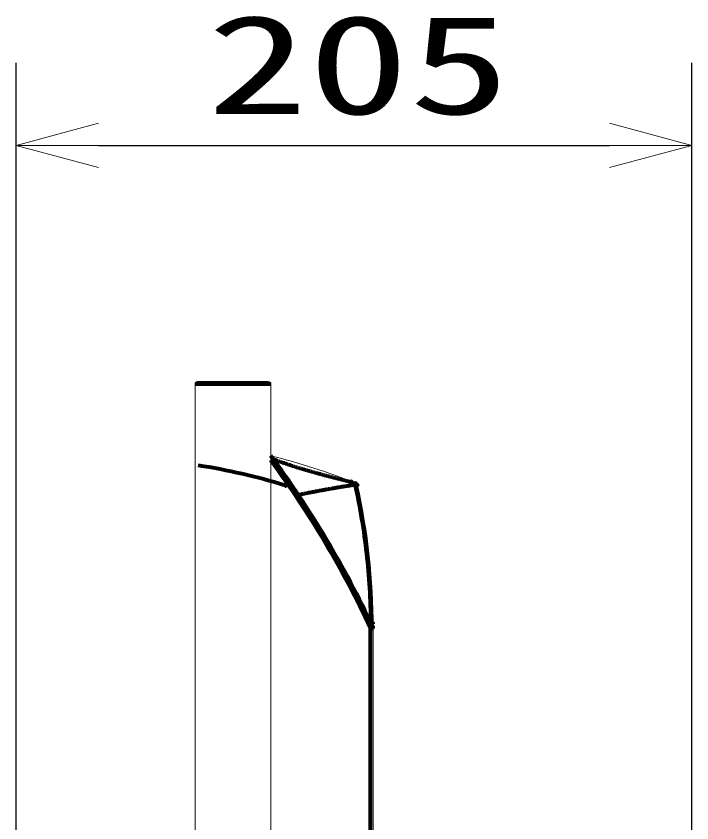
# Model space of a CAD drawing. Units: millimetres on the paper. Extents: x -400 to 400, y -280 to 280.
# Drawn here: x 224.47 to 240.86, y 190.17 to 209.75 of the extents above; entities that cross this region are included whole.
import ezdxf
from ezdxf.enums import TextEntityAlignment as Align

# ---------------------------------------------------------------- set-up
doc = ezdxf.new("R2010")
doc.units = ezdxf.units.MM
doc.layers.add('0-6_moji1', color=1, linetype='Continuous', lineweight=80)
doc.layers.add('0-7_waku', color=3, linetype='Continuous', lineweight=30)
doc.styles.add('ＭＳ ゴシック', font='')
doc.styles.get('ＭＳ ゴシック').set_extended_font_data('MS Gothic')

# ---------------------------------------------------------------- blocks, each defined once
blk = doc.blocks.new('_OPEN30')
at = {"layer": '0-7_waku', "color": 7, "lineweight": 20}
blk.add_line((0, 0), (-1, 0), dxfattribs=at)
blk.add_lwpolyline([(-1, 0.2679), (0, 0), (-1, -0.2679)], dxfattribs=at)
blk = doc.blocks.new('FDF2307W-側面')
at = {"layer": '0-6_moji1', "color": 7, "lineweight": 20}
for p, q in [((-2.6, 37.94), (-4.74, 37.94)), ((-4.82, 5.77), (-4.82, 37.86)), ((-2.52, 37.86), (-2.52, 6.53)), ((0.58, 14.501), (0.58, 30.47))]:
    blk.add_line(p, q, dxfattribs=at)
at = {"layer": '0-6_moji1'}
for p, q in [((-2.52, 37.86), (-4.82, 37.86)), ((0.026, 34.815), (0.042, 34.808)), ((0.5, 30.452), (0.573, 30.486)), ((0.5, 30.452), (0.58, 30.452))]:
    blk.add_line(p, q, dxfattribs=at)
for points in [[(-2.449, 35.594), (-2.43, 35.586), (-2.411, 35.578), (-2.392, 35.57), (-2.373, 35.563), (-2.354, 35.555), (-2.335, 35.548), (-2.316, 35.54), (-2.297, 35.533), (-2.278, 35.526), (-2.258, 35.519), (-2.239, 35.511), (-2.22, 35.504), (-2.201, 35.497), (-2.181, 35.49), (-2.162, 35.483), (-2.143, 35.477), (-2.123, 35.47), (-2.104, 35.463), (-2.084, 35.456), (-2.065, 35.45), (-2.046, 35.443), (-2.026, 35.437), (-2.007, 35.43), (-1.987, 35.423), (-1.968, 35.417), (-1.948, 35.411), (-1.929, 35.404), (-1.909, 35.398), (-1.89, 35.392), (-1.87, 35.385), (-1.851, 35.379), (-1.831, 35.373), (-1.811, 35.367), (-1.792, 35.36), (-1.772, 35.354), (-1.753, 35.348), (-1.733, 35.342), (-1.713, 35.336), (-1.694, 35.33)], [(-1.694, 35.33), (-1.674, 35.324), (-1.655, 35.318), (-1.635, 35.312), (-1.615, 35.306), (-1.596, 35.3), (-1.576, 35.294), (-1.556, 35.288), (-1.537, 35.283), (-1.517, 35.277), (-1.497, 35.271), (-1.478, 35.265), (-1.458, 35.259), (-1.438, 35.254), (-1.418, 35.248), (-1.399, 35.242), (-1.379, 35.236), (-1.359, 35.231), (-1.34, 35.225), (-1.32, 35.219), (-1.3, 35.214), (-1.28, 35.208), (-1.261, 35.203), (-1.241, 35.197), (-1.221, 35.192), (-1.201, 35.186), (-1.182, 35.18), (-1.162, 35.175), (-1.142, 35.169), (-1.122, 35.164), (-1.102, 35.159), (-1.083, 35.153), (-1.063, 35.148), (-1.043, 35.142), (-1.023, 35.137), (-1.003, 35.131), (-0.984, 35.126), (-0.964, 35.121), (-0.944, 35.115), (-0.924, 35.11)], [(-0.924, 35.11), (-0.904, 35.105), (-0.885, 35.099), (-0.865, 35.094), (-0.845, 35.089), (-0.825, 35.083), (-0.805, 35.078), (-0.785, 35.073), (-0.765, 35.068), (-0.746, 35.062), (-0.726, 35.057), (-0.706, 35.052), (-0.686, 35.047), (-0.666, 35.042), (-0.646, 35.036), (-0.626, 35.031), (-0.607, 35.026), (-0.587, 35.021), (-0.567, 35.016), (-0.547, 35.011), (-0.527, 35.005), (-0.507, 35), (-0.487, 34.995), (-0.467, 34.99), (-0.448, 34.985), (-0.428, 34.98), (-0.408, 34.975), (-0.388, 34.97), (-0.368, 34.965), (-0.348, 34.96), (-0.328, 34.955), (-0.308, 34.95), (-0.288, 34.945), (-0.268, 34.94), (-0.249, 34.935), (-0.229, 34.93), (-0.209, 34.925), (-0.189, 34.92), (-0.169, 34.915), (-0.149, 34.91)], [(-0.735, 34.69), (-0.71, 34.694), (-0.686, 34.699), (-0.661, 34.703), (-0.637, 34.707), (-0.612, 34.711), (-0.588, 34.716), (-0.563, 34.72), (-0.539, 34.724), (-0.514, 34.728), (-0.49, 34.732), (-0.465, 34.736), (-0.441, 34.74), (-0.416, 34.744), (-0.392, 34.748), (-0.367, 34.753), (-0.343, 34.757), (-0.318, 34.761), (-0.294, 34.765), (-0.269, 34.768), (-0.244, 34.772), (-0.22, 34.776), (-0.195, 34.78), (-0.171, 34.784), (-0.146, 34.788), (-0.122, 34.792), (-0.097, 34.796), (-0.073, 34.8), (-0.048, 34.803), (-0.023, 34.807), (0.001, 34.811), (0.026, 34.815), (0.026, 34.815)], [(-0.149, 34.91), (-0.129, 34.905), (-0.109, 34.9), (-0.089, 34.895), (-0.089, 34.895)], [(-0.083, 34.902), (-0.083, 34.902), (-0.084, 34.902), (-0.084, 34.902), (-0.084, 34.901), (-0.084, 34.901), (-0.084, 34.901), (-0.085, 34.901), (-0.085, 34.901), (-0.085, 34.9), (-0.085, 34.9), (-0.085, 34.9), (-0.086, 34.9), (-0.086, 34.899), (-0.086, 34.899), (-0.086, 34.899), (-0.086, 34.899), (-0.087, 34.898), (-0.087, 34.898), (-0.087, 34.898), (-0.087, 34.898), (-0.087, 34.898), (-0.088, 34.897), (-0.088, 34.897), (-0.088, 34.897), (-0.088, 34.897), (-0.088, 34.896), (-0.088, 34.896), (-0.089, 34.896), (-0.089, 34.896), (-0.089, 34.895), (-0.089, 34.895), (-0.089, 34.895)], [(-0.089, 34.895), (-0.088, 34.894), (-0.086, 34.894), (-0.084, 34.893), (-0.083, 34.892), (-0.081, 34.891), (-0.08, 34.89), (-0.078, 34.89), (-0.077, 34.889), (-0.075, 34.888), (-0.073, 34.887), (-0.072, 34.886), (-0.07, 34.886), (-0.069, 34.885), (-0.067, 34.884), (-0.066, 34.883), (-0.064, 34.882), (-0.062, 34.882), (-0.061, 34.881), (-0.059, 34.88), (-0.058, 34.879), (-0.056, 34.878), (-0.055, 34.877), (-0.053, 34.877), (-0.051, 34.876), (-0.05, 34.875), (-0.048, 34.874), (-0.047, 34.873), (-0.045, 34.872), (-0.044, 34.871), (-0.042, 34.87), (-0.041, 34.87), (-0.039, 34.869), (-0.038, 34.868), (-0.036, 34.867), (-0.035, 34.866), (-0.033, 34.865), (-0.032, 34.864), (-0.03, 34.863), (-0.029, 34.862)], [(-0.073, 34.907), (-0.073, 34.908), (-0.074, 34.908), (-0.074, 34.908), (-0.074, 34.908), (-0.074, 34.908), (-0.075, 34.908), (-0.075, 34.908), (-0.075, 34.908), (-0.076, 34.908), (-0.076, 34.907), (-0.076, 34.907), (-0.077, 34.907), (-0.077, 34.907), (-0.077, 34.907), (-0.077, 34.907), (-0.078, 34.907), (-0.078, 34.907), (-0.078, 34.906), (-0.079, 34.906), (-0.079, 34.906), (-0.079, 34.906), (-0.079, 34.906), (-0.08, 34.906), (-0.08, 34.905), (-0.08, 34.905), (-0.08, 34.905), (-0.081, 34.905), (-0.081, 34.905), (-0.081, 34.904), (-0.081, 34.904), (-0.082, 34.904), (-0.082, 34.904), (-0.082, 34.904), (-0.082, 34.903), (-0.082, 34.903), (-0.083, 34.903), (-0.083, 34.903), (-0.083, 34.903), (-0.083, 34.902)], [(-0.029, 34.862), (-0.027, 34.861), (-0.026, 34.86), (-0.024, 34.859), (-0.023, 34.858), (-0.021, 34.857), (-0.02, 34.856), (-0.018, 34.855), (-0.017, 34.854), (-0.016, 34.853), (-0.014, 34.852), (-0.013, 34.851), (-0.011, 34.85), (-0.01, 34.849), (-0.008, 34.848), (-0.007, 34.847), (-0.006, 34.846), (-0.004, 34.845), (-0.003, 34.843), (-0.002, 34.842), (0, 34.841), (0.001, 34.84), (0.002, 34.839), (0.004, 34.838), (0.005, 34.836), (0.006, 34.835), (0.008, 34.834), (0.009, 34.833), (0.01, 34.832), (0.011, 34.83), (0.013, 34.829), (0.014, 34.828), (0.015, 34.827), (0.016, 34.825), (0.017, 34.824), (0.019, 34.823), (0.02, 34.821), (0.021, 34.82), (0.022, 34.819), (0.023, 34.817)], [(0.023, 34.817), (0.025, 34.816), (0.026, 34.815), (0.026, 34.815)], [(0.027, 34.819), (0.027, 34.819), (0.027, 34.819), (0.027, 34.818), (0.027, 34.818), (0.027, 34.818), (0.027, 34.817), (0.026, 34.817), (0.026, 34.817), (0.026, 34.816), (0.026, 34.816), (0.026, 34.815), (0.026, 34.815), (0.026, 34.815), (0.026, 34.815)], [(0.033, 34.834), (0.033, 34.833), (0.032, 34.833), (0.032, 34.832), (0.032, 34.832), (0.032, 34.832), (0.032, 34.831), (0.032, 34.831), (0.032, 34.831), (0.031, 34.83), (0.031, 34.83), (0.031, 34.83), (0.031, 34.829), (0.031, 34.829), (0.031, 34.828), (0.031, 34.828), (0.031, 34.828), (0.03, 34.827), (0.03, 34.827), (0.03, 34.827), (0.03, 34.826), (0.03, 34.826), (0.03, 34.826), (0.03, 34.825), (0.029, 34.825), (0.029, 34.824), (0.029, 34.824), (0.029, 34.824), (0.029, 34.823), (0.029, 34.823), (0.029, 34.823), (0.029, 34.822), (0.028, 34.822), (0.028, 34.822), (0.028, 34.821), (0.028, 34.821), (0.028, 34.82), (0.028, 34.82), (0.028, 34.82), (0.027, 34.819)], [(0.038, 34.848), (0.038, 34.847), (0.037, 34.847), (0.037, 34.847), (0.037, 34.846), (0.037, 34.846), (0.037, 34.846), (0.037, 34.845), (0.037, 34.845), (0.037, 34.844), (0.036, 34.844), (0.036, 34.844), (0.036, 34.843), (0.036, 34.843), (0.036, 34.843), (0.036, 34.842), (0.036, 34.842), (0.036, 34.842), (0.035, 34.841), (0.035, 34.841), (0.035, 34.84), (0.035, 34.84), (0.035, 34.84), (0.035, 34.839), (0.035, 34.839), (0.035, 34.839), (0.034, 34.838), (0.034, 34.838), (0.034, 34.838), (0.034, 34.837), (0.034, 34.837), (0.034, 34.836), (0.034, 34.836), (0.033, 34.836), (0.033, 34.835), (0.033, 34.835), (0.033, 34.835), (0.033, 34.834), (0.033, 34.834), (0.033, 34.834)], [(0.041, 34.862), (0.042, 34.862), (0.042, 34.861), (0.042, 34.861), (0.041, 34.861), (0.041, 34.86), (0.041, 34.86), (0.041, 34.86), (0.041, 34.859), (0.041, 34.859), (0.041, 34.858), (0.041, 34.858), (0.041, 34.858), (0.041, 34.857), (0.041, 34.857), (0.04, 34.857), (0.04, 34.856), (0.04, 34.856), (0.04, 34.855), (0.04, 34.855), (0.04, 34.855), (0.04, 34.854), (0.04, 34.854), (0.04, 34.854), (0.039, 34.853), (0.039, 34.853), (0.039, 34.852), (0.039, 34.852), (0.039, 34.852), (0.039, 34.851), (0.039, 34.851), (0.039, 34.851), (0.039, 34.85), (0.038, 34.85), (0.038, 34.85), (0.038, 34.849), (0.038, 34.849), (0.038, 34.848), (0.038, 34.848), (0.038, 34.848)], [(0.045, 34.816), (0.044, 34.816), (0.044, 34.815), (0.044, 34.815), (0.044, 34.815), (0.044, 34.814), (0.044, 34.814), (0.044, 34.814), (0.044, 34.813), (0.043, 34.813), (0.043, 34.813), (0.043, 34.812), (0.043, 34.812), (0.043, 34.812), (0.043, 34.811), (0.043, 34.811), (0.043, 34.811), (0.042, 34.81), (0.042, 34.81), (0.042, 34.81), (0.042, 34.809), (0.042, 34.809), (0.042, 34.809), (0.042, 34.808), (0.042, 34.808)], [(0.042, 34.808), (0.042, 34.808), (0.043, 34.808), (0.044, 34.809), (0.044, 34.809), (0.045, 34.809), (0.046, 34.809), (0.046, 34.809), (0.047, 34.809), (0.048, 34.809), (0.048, 34.809), (0.049, 34.809), (0.05, 34.809), (0.05, 34.809), (0.051, 34.809), (0.052, 34.81), (0.053, 34.81), (0.053, 34.81), (0.054, 34.81), (0.055, 34.81), (0.055, 34.81), (0.056, 34.81), (0.057, 34.81), (0.057, 34.81), (0.058, 34.81), (0.059, 34.81), (0.059, 34.81), (0.06, 34.81), (0.061, 34.81), (0.061, 34.81), (0.062, 34.81), (0.063, 34.81), (0.063, 34.81), (0.064, 34.81), (0.065, 34.81), (0.065, 34.81), (0.066, 34.81), (0.067, 34.81), (0.068, 34.81), (0.068, 34.81)], [(0.049, 34.829), (0.049, 34.829), (0.049, 34.828), (0.049, 34.828), (0.049, 34.828), (0.049, 34.827), (0.049, 34.827), (0.049, 34.827), (0.048, 34.826), (0.048, 34.826), (0.048, 34.826), (0.048, 34.825), (0.048, 34.825), (0.048, 34.825), (0.048, 34.824), (0.048, 34.824), (0.047, 34.824), (0.047, 34.823), (0.047, 34.823), (0.047, 34.823), (0.047, 34.822), (0.047, 34.822), (0.047, 34.822), (0.047, 34.821), (0.047, 34.821), (0.046, 34.821), (0.046, 34.82), (0.046, 34.82), (0.046, 34.82), (0.046, 34.819), (0.046, 34.819), (0.046, 34.819), (0.046, 34.818), (0.045, 34.818), (0.045, 34.818), (0.045, 34.817), (0.045, 34.817), (0.045, 34.817), (0.045, 34.816), (0.045, 34.816)], [(0.054, 34.842), (0.054, 34.842), (0.054, 34.842), (0.054, 34.841), (0.054, 34.841), (0.054, 34.841), (0.053, 34.84), (0.053, 34.84), (0.053, 34.84), (0.053, 34.839), (0.053, 34.839), (0.053, 34.839), (0.053, 34.838), (0.053, 34.838), (0.052, 34.838), (0.052, 34.837), (0.052, 34.837), (0.052, 34.837), (0.052, 34.836), (0.052, 34.836), (0.052, 34.836), (0.052, 34.835), (0.052, 34.835), (0.051, 34.835), (0.051, 34.834), (0.051, 34.834), (0.051, 34.833), (0.051, 34.833), (0.051, 34.833), (0.051, 34.832), (0.051, 34.832), (0.05, 34.832), (0.05, 34.831), (0.05, 34.831), (0.05, 34.831), (0.05, 34.83), (0.05, 34.83), (0.05, 34.83), (0.05, 34.829), (0.049, 34.829)], [(0.058, 34.856), (0.058, 34.855), (0.058, 34.855), (0.058, 34.855), (0.058, 34.854), (0.058, 34.854), (0.057, 34.854), (0.057, 34.853), (0.057, 34.853), (0.057, 34.853), (0.057, 34.852), (0.057, 34.852), (0.057, 34.852), (0.057, 34.851), (0.057, 34.851), (0.057, 34.851), (0.057, 34.85), (0.056, 34.85), (0.056, 34.849), (0.056, 34.849), (0.056, 34.849), (0.056, 34.848), (0.056, 34.848), (0.056, 34.848), (0.056, 34.847), (0.056, 34.847), (0.056, 34.847), (0.055, 34.846), (0.055, 34.846), (0.055, 34.846), (0.055, 34.845), (0.055, 34.845), (0.055, 34.845), (0.055, 34.844), (0.055, 34.844), (0.055, 34.844), (0.054, 34.843), (0.054, 34.843), (0.054, 34.843), (0.054, 34.842)], [(0.068, 34.81), (0.069, 34.81), (0.07, 34.81), (0.07, 34.81), (0.071, 34.81), (0.072, 34.81), (0.072, 34.81), (0.073, 34.81), (0.074, 34.81), (0.074, 34.81), (0.075, 34.81), (0.076, 34.81), (0.076, 34.81), (0.077, 34.81), (0.078, 34.81), (0.078, 34.81), (0.079, 34.81), (0.08, 34.81), (0.08, 34.81), (0.081, 34.81), (0.082, 34.81), (0.082, 34.81), (0.083, 34.81), (0.084, 34.81), (0.085, 34.81), (0.085, 34.81), (0.086, 34.81), (0.087, 34.809), (0.087, 34.809), (0.088, 34.809), (0.089, 34.809), (0.089, 34.809), (0.09, 34.809), (0.091, 34.809), (0.091, 34.809), (0.092, 34.808), (0.093, 34.808), (0.093, 34.808), (0.094, 34.808), (0.095, 34.808)], [(0.095, 34.808), (0.095, 34.807), (0.096, 34.807), (0.096, 34.807), (0.097, 34.807), (0.098, 34.806), (0.098, 34.806), (0.099, 34.806), (0.1, 34.806), (0.1, 34.805), (0.101, 34.805), (0.101, 34.805), (0.102, 34.804), (0.103, 34.804), (0.103, 34.803), (0.104, 34.803), (0.104, 34.802), (0.104, 34.802), (0.105, 34.801), (0.105, 34.801), (0.105, 34.8), (0.106, 34.799), (0.106, 34.799)], [(-1.686, 34.505), (-1.662, 34.51), (-1.637, 34.515), (-1.613, 34.52), (-1.589, 34.525), (-1.565, 34.531), (-1.54, 34.536), (-1.516, 34.541), (-1.492, 34.546), (-1.467, 34.551), (-1.443, 34.556), (-1.418, 34.561), (-1.394, 34.566), (-1.37, 34.571), (-1.345, 34.575), (-1.321, 34.58), (-1.297, 34.585), (-1.272, 34.59), (-1.248, 34.595), (-1.223, 34.599), (-1.199, 34.604), (-1.175, 34.609), (-1.15, 34.614), (-1.126, 34.618), (-1.101, 34.623), (-1.077, 34.628), (-1.053, 34.632), (-1.028, 34.637), (-1.004, 34.641), (-0.979, 34.646), (-0.955, 34.65), (-0.93, 34.655), (-0.906, 34.659), (-0.881, 34.664), (-0.857, 34.668), (-0.833, 34.673), (-0.808, 34.677), (-0.784, 34.681), (-0.759, 34.686), (-0.735, 34.69)], [(0.533, 30.612), (0.533, 30.612), (0.532, 30.612), (0.531, 30.612), (0.531, 30.612), (0.53, 30.612), (0.529, 30.612), (0.529, 30.612), (0.528, 30.612), (0.528, 30.612), (0.527, 30.612), (0.526, 30.612), (0.526, 30.612), (0.525, 30.612), (0.525, 30.612), (0.524, 30.612), (0.523, 30.612), (0.523, 30.612), (0.522, 30.612), (0.521, 30.612), (0.521, 30.612), (0.52, 30.612), (0.52, 30.612), (0.519, 30.612), (0.518, 30.612), (0.518, 30.612), (0.517, 30.612), (0.517, 30.612), (0.516, 30.612), (0.515, 30.612), (0.515, 30.612), (0.514, 30.612), (0.513, 30.612), (0.513, 30.612)], [(0.557, 30.61), (0.556, 30.61), (0.556, 30.61), (0.555, 30.61), (0.555, 30.61), (0.554, 30.61), (0.553, 30.61), (0.553, 30.61), (0.552, 30.61), (0.552, 30.61), (0.551, 30.611), (0.55, 30.611), (0.55, 30.611), (0.549, 30.611), (0.549, 30.611), (0.548, 30.611), (0.547, 30.611), (0.547, 30.611), (0.546, 30.611), (0.545, 30.611), (0.545, 30.611), (0.544, 30.611), (0.544, 30.611), (0.543, 30.611), (0.542, 30.611), (0.542, 30.611), (0.541, 30.611), (0.541, 30.611), (0.54, 30.611), (0.539, 30.611), (0.539, 30.611), (0.538, 30.612), (0.537, 30.612), (0.537, 30.612), (0.536, 30.612), (0.536, 30.612), (0.535, 30.612), (0.534, 30.612), (0.534, 30.612), (0.533, 30.612)], [(0.58, 30.603), (0.579, 30.604), (0.579, 30.604), (0.579, 30.605), (0.578, 30.605), (0.577, 30.605), (0.577, 30.606), (0.576, 30.606), (0.576, 30.606), (0.575, 30.606), (0.575, 30.607), (0.574, 30.607), (0.573, 30.607), (0.573, 30.607), (0.572, 30.607), (0.572, 30.607), (0.571, 30.608), (0.57, 30.608), (0.57, 30.608), (0.569, 30.608), (0.569, 30.608), (0.568, 30.608), (0.567, 30.608), (0.567, 30.608), (0.566, 30.609), (0.566, 30.609), (0.565, 30.609), (0.564, 30.609), (0.564, 30.609), (0.563, 30.609), (0.563, 30.609), (0.562, 30.609), (0.561, 30.609), (0.561, 30.609), (0.56, 30.609), (0.56, 30.61), (0.559, 30.61), (0.558, 30.61), (0.558, 30.61), (0.557, 30.61)], [(0.577, 14.479), (0.5, 14.501), (0.5, 30.452)], [(0.573, 30.492), (0.573, 30.492), (0.573, 30.493), (0.572, 30.493), (0.572, 30.494), (0.572, 30.494), (0.571, 30.495), (0.571, 30.495), (0.571, 30.496), (0.57, 30.496), (0.57, 30.497), (0.569, 30.497), (0.569, 30.498), (0.569, 30.498), (0.568, 30.499), (0.568, 30.499), (0.567, 30.499), (0.567, 30.5), (0.567, 30.5), (0.566, 30.501), (0.566, 30.501), (0.565, 30.502)], [(0.58, 30.47), (0.58, 30.471), (0.58, 30.471), (0.58, 30.472), (0.58, 30.472), (0.58, 30.473), (0.58, 30.474), (0.58, 30.474), (0.58, 30.475), (0.58, 30.475), (0.58, 30.476), (0.579, 30.477), (0.579, 30.477), (0.579, 30.478), (0.579, 30.478), (0.579, 30.479), (0.579, 30.479), (0.579, 30.48), (0.578, 30.481), (0.578, 30.481), (0.578, 30.482), (0.578, 30.482), (0.578, 30.483), (0.578, 30.483), (0.577, 30.484), (0.577, 30.485), (0.577, 30.485), (0.577, 30.486), (0.576, 30.486), (0.576, 30.487), (0.576, 30.487), (0.576, 30.488), (0.575, 30.488), (0.575, 30.489), (0.575, 30.489), (0.575, 30.49), (0.574, 30.49), (0.574, 30.491), (0.574, 30.491), (0.573, 30.492)]]:
    blk.add_lwpolyline(points, dxfattribs=at)
at = {"layer": '0-6_moji1', "color": 7, "lineweight": 20}
for centre, radius, start, end in [((-4.74, 37.86), 0.08, 90, 180), ((-2.6, 37.86), 0.08, 0, 90), ((-7.376, 16.288), 20, 68.1814, 75.9487), ((0.028, 34.781), 0.08, 12.5, 68.1814), ((-19.42, 30.47), 20, 0, 12.5)]:
    blk.add_arc(centre, radius, start, end, dxfattribs=at)
at = {"layer": '0-6_moji1'}
for centre, radius, start, end in [((-26.632, 17.84), 30, 24.9312, 36.5122), ((-26.632, 17.84), 29.92, 24.9312, 36.3048), ((-7.871, 15.645), 20, 73.1814, 80.9487), ((-2.107, 34.713), 0.08, 17.5, 73.1814), ((-19.559, 30.48), 20.073, 6.4205, 12.4513), ((-19.568, 30.479), 20.082, 0.3799, 6.4206), ((0.5, 30.452), 0.08, 0, 24.9312)]:
    blk.add_arc(centre, radius, start, end, dxfattribs=at)

msp = doc.modelspace()

# ---------------------------------------------------------------- linework, layer by layer
at = {"layer": '0-7_waku'}
for p, q in [((224.469, 173.529), (224.469, 208.614)), ((240.857, 173.535), (240.857, 208.614)), ((226.469, 206.614), (238.857, 206.614))]:
    msp.add_line(p, q, dxfattribs=at)

# ---------------------------------------------------------------- block references
at = {"layer": '0-6_moji1', "xscale": 0.8, "yscale": 0.8}
msp.add_blockref('FDF2307W-側面', (232.663, 170.529), dxfattribs=at)
at = {"layer": '0-7_waku', "xscale": 2, "yscale": 2, "rotation": 180}
msp.add_blockref('_OPEN30', (224.469, 206.614), dxfattribs=at)
at = {"layer": '0-7_waku', "xscale": 2, "yscale": 2}
msp.add_blockref('_OPEN30', (240.857, 206.614), dxfattribs=at)

# ---------------------------------------------------------------- texts
at = {"layer": '0-7_waku', "style": 'ＭＳ ゴシック', "width": 1.5}
msp.add_text('205', height=2.405, dxfattribs=at).set_placement((229.092, 206.651), align=Align.BOTTOM_LEFT)

doc.saveas('drawing.dxf')
